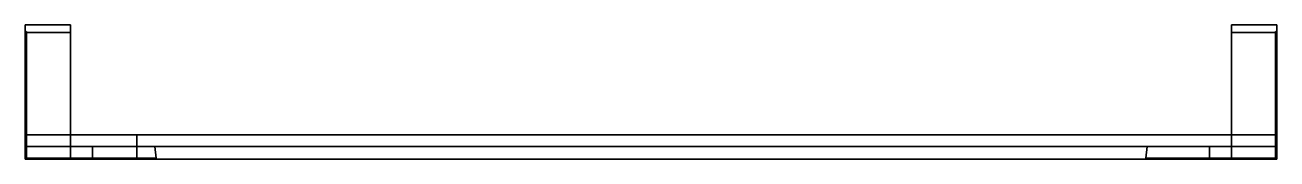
# Model space of a CAD drawing. Extents: x -116 to 117, y -25 to 0.
import ezdxf

# ---------------------------------------------------------------- set-up
doc = ezdxf.new("R2010")
doc.units = 0
doc.layers.add('COURO', color=240, linetype='CONTINUOUS')
doc.layers.add('METAL', color=136, linetype='CONTINUOUS')

msp = doc.modelspace()

# ---------------------------------------------------------------- meshes
at = {"layer": 'COURO'}
mesh = msp.add_polyface(dxfattribs=at)
corners = [(116.53, -1.24, 11.68), (116.53, -24.81, 11.68), (116.53, -24.81, 11.68), (116.53, -22.46, 11.68), (116.53, -20.33, 11.68), (116.53, -24.81, -11.95), (116.53, -24.81, -11.95), (116.53, -22.46, -11.95), (116.53, -20.33, -11.95), (116.53, -1.24, -11.95), (108.33, -1.39, 11.68), (108.33, -1.39, -11.95), (108.32, -22.61, 11.68), (108.32, -22.61, 11.68), (108.32, -20.48, 11.68), (108.32, -20.48, 11.68), (108.32, -22.61, -11.95), (108.32, -22.61, -11.95), (108.32, -20.48, -11.95), (108.32, -20.48, -11.95), (108.06, -24.81, 11.68), (108.06, -24.81, -11.95), (92.66, -22.61, 11.68), (92.66, -22.61, 11.68), (92.66, -22.61, -11.95), (92.66, -22.61, -11.95), (92.4, -24.81, 11.68), (92.4, -24.81, 11.68), (92.4, -24.81, -11.95), (92.4, -24.81, -11.95), (-91.61, -24.81, 11.68), (-91.61, -24.81, 11.68), (-91.61, -24.81, -11.95), (-91.61, -24.81, -11.95), (-91.87, -22.61, 11.68), (-91.87, -22.61, 11.68), (-91.87, -22.61, -11.95), (-91.87, -22.61, -11.95), (-107.26, -24.81, 11.68), (-107.26, -24.81, -11.95), (-107.52, -22.61, 11.68), (-107.52, -22.61, 11.68), (-107.52, -20.48, 11.68), (-107.52, -20.48, 11.68), (-107.52, -22.61, -11.95), (-107.52, -22.61, -11.95), (-107.52, -20.48, -11.95), (-107.52, -20.48, -11.95), (-107.54, -1.39, 11.68), (-107.54, -1.39, -11.95), (-115.74, -1.24, 11.68), (-115.74, -24.81, 11.68), (-115.74, -24.81, 11.68), (-115.74, -22.46, 11.68), (-115.74, -22.46, 11.68), (-115.74, -20.33, 11.68), (-115.74, -22.46, -11.95), (-115.74, -22.46, -11.95), (-115.74, -20.33, -11.95), (-115.74, -1.24, -11.95), (-115.74, -24.81, -11.95), (-115.74, -24.81, -11.95)]
mesh.append_faces([[corners[k] for k in face] for face in [(49, 48, 43, 47), (58, 56, 53, 55), (54, 57, 61, 52), (51, 60, 39, 38), (40, 44, 46, 42), (15, 10, 11, 19), (4, 3, 7, 8), (3, 1, 5, 7), (20, 21, 6, 2), (13, 14, 18, 17), (45, 41, 35, 37), (38, 39, 33, 31), (21, 20, 26, 28), (12, 16, 24, 22), (58, 55, 50, 59), (4, 8, 9, 0), (27, 23, 25, 29), (32, 36, 34, 30)]])
at = {"layer": 'METAL'}
mesh = msp.add_polyface(dxfattribs=at)
corners = [(116.79, -24.96, 13.58), (116.79, -24.96, 13.58), (116.79, -22.61, 13.58), (116.79, -20.48, 13.58), (116.79, -20.48, 13.58), (116.79, -20.48, 13.58), (116.79, -20.48, 13.58), (116.79, -1.39, 13.58), (116.79, -1.39, 13.58), (116.79, 0, 13.58), (116.79, 0, 13.58), (116.79, 0, 13.58), (116.79, -22.61, 11.68), (116.79, -22.61, 11.68), (116.79, -20.48, 11.68), (116.79, -20.48, 11.68), (116.79, -1.39, 11.68), (116.79, -1.39, 11.68), (116.79, -1.39, 11.68), (116.79, -1.39, 11.68), (116.79, 0, 11.68), (116.79, 0, 11.68), (116.79, 0, 11.68), (116.79, 0, 11.68), (116.79, -1.39, -13.85), (116.79, -1.39, -13.85), (116.79, -1.39, -13.85), (116.79, 0, -13.85), (116.79, 0, -13.85), (116.79, 0, -13.85), (116.79, -24.96, 21.83), (116.79, -24.96, 21.83), (116.79, -24.96, 21.83), (116.79, -22.61, 21.83), (116.79, -22.61, 21.83), (116.79, -20.48, 21.83), (116.79, -20.48, 21.83), (116.79, -20.48, 21.83), (116.79, -24.96, 11.68), (116.79, -24.96, 11.68), (116.79, -24.96, 11.68), (116.79, -24.96, 11.68), (116.79, -1.39, -5.91), (116.79, -1.39, -5.91), (116.79, -1.39, -5.91), (116.79, -1.39, -5.91), (116.79, 0, -5.91), (116.79, 0, -5.91), (116.79, 0, -5.91), (116.79, -24.96, -11.95), (116.79, -24.96, -11.95), (116.79, -24.96, -11.95), (116.79, -24.96, -11.95), (116.79, -22.61, -11.95), (116.79, -22.61, -11.95), (116.79, -20.48, -11.95), (116.79, -20.48, -11.95), (116.79, -20.48, -11.95), (116.79, -1.39, -11.95), (116.79, -1.39, -11.95), (116.79, -1.39, -11.95), (116.79, -1.39, -11.95), (116.79, -1.39, -11.95), (116.79, 0, -11.95), (116.79, 0, -11.95), (116.79, 0, -11.95), (116.79, 0, -11.95), (116.79, -24.96, -13.85), (116.79, -24.96, -13.85), (116.79, -22.61, -13.85), (116.79, -20.48, -13.85), (116.79, -20.48, -13.85), (116.79, -20.48, -13.85), (116.79, -20.48, -13.85), (116.79, -24.96, -22), (116.79, -24.96, -22), (116.79, -24.96, -22), (116.79, -22.61, -22), (116.79, -22.61, -22), (116.79, -20.48, -22), (116.79, -20.48, -22), (116.79, -20.48, -22), (116.53, -24.81, 11.68), (116.53, -24.81, 11.68), (116.53, -22.46, 11.68), (116.53, -20.33, 11.68), (116.53, -1.24, 11.68), (116.53, -1.24, 11.68), (116.53, -1.24, -5.91), (116.53, -1.24, -5.91), (116.53, -24.81, -11.95), (116.53, -24.81, -11.95), (116.53, -22.46, -11.95), (116.53, -20.33, -11.95), (116.53, -1.24, -11.95), (116.53, -1.24, -11.95), (108.34, 0, 13.58), (108.34, 0, 13.58), (108.34, 0, 13.58), (108.34, 0, 11.68), (108.34, 0, 11.68), (108.34, 0, -5.91), (108.34, 0, -5.91), (108.34, 0, -11.95), (108.34, 0, -11.95), (108.34, 0, -13.85), (108.34, 0, -13.85), (108.34, 0, -13.85), (108.33, -1.39, 13.58), (108.33, -1.39, 13.58), (108.33, -1.39, 13.58), (108.33, -1.39, 11.68), (108.33, -1.39, 11.68), (108.33, -1.39, -5.91), (108.33, -1.39, -11.95), (108.33, -1.39, -11.95), (108.33, -1.39, -13.85), (108.33, -1.39, -13.85), (108.33, -1.39, -13.85), (108.32, -24.96, 21.83), (108.32, -24.96, 21.83), (108.32, -24.96, 13.58), (108.32, -20.48, 13.58), (108.32, -20.48, 13.58), (108.32, -20.48, 13.58), (108.32, -24.96, 11.68), (108.32, -24.96, 11.68), (108.32, -24.96, 11.68), (108.32, -24.96, 11.68), (108.32, -24.96, 11.68), (108.32, -22.61, 11.68), (108.32, -22.61, 11.68), (108.32, -20.48, 11.68), (108.32, -20.48, 11.68), (108.32, -20.48, 11.68), (108.32, -22.61, 21.83), (108.32, -20.48, 21.83), (108.32, -20.48, 21.83), (108.32, -24.96, -11.95), (108.32, -24.96, -11.95), (108.32, -24.96, -11.95), (108.32, -24.96, -11.95), (108.32, -22.61, -11.95), (108.32, -22.61, -11.95), (108.32, -20.48, -11.95), (108.32, -20.48, -11.95), (108.32, -20.48, -11.95), (108.32, -24.96, -13.85), (108.32, -20.48, -13.85), (108.32, -20.48, -13.85), (108.32, -20.48, -13.85), (108.32, -24.96, -22), (108.32, -24.96, -22), (108.32, -22.61, -22), (108.32, -20.48, -22), (108.32, -20.48, -22), (108.06, -24.81, 11.68), (108.06, -24.81, 11.68), (108.06, -24.81, -11.95), (104.26, -24.96, 11.68), (104.26, -24.96, 11.68), (104.26, -22.61, 11.68), (104.26, -24.96, -11.95), (104.26, -24.96, -11.95), (104.26, -22.61, -11.95), (104, -24.81, 11.68), (104, -24.81, -11.95), (-95.21, -24.96, 21.83), (-95.21, -24.96, 21.83), (-95.21, -22.61, 21.83), (-95.21, -20.48, 21.83), (-95.21, -20.48, 21.83), (-95.21, -24.96, 13.58), (-95.21, -20.48, 13.58), (-95.21, -24.96, 11.68), (-95.21, -24.96, 11.68), (-95.21, -22.61, 11.68), (-95.21, -20.48, 11.68), (-95.21, -20.48, 11.68), (-103.2, -24.81, 11.68), (-103.2, -24.81, -11.95), (-103.46, -24.96, 11.68), (-103.46, -24.96, 11.68), (-103.46, -22.61, 11.68), (-103.46, -24.96, -11.95), (-103.46, -24.96, -11.95), (-103.46, -22.61, -11.95), (-107.26, -24.81, 11.68), (-107.26, -24.81, 11.68), (-107.26, -24.81, -11.95), (-107.52, -24.96, 21.83), (-107.52, -24.96, 21.83), (-107.52, -22.61, 21.83), (-107.52, -20.48, 21.83), (-107.52, -20.48, 21.83), (-107.52, -20.48, 13.58), (-107.52, -20.48, 13.58), (-107.52, -20.48, 13.58), (-107.52, -22.61, 11.68), (-107.52, -22.61, 11.68), (-107.52, -20.48, 11.68), (-107.52, -20.48, 11.68), (-107.52, -20.48, 11.68), (-107.52, -20.48, -22), (-107.52, -20.48, -22), (-107.52, -24.96, 13.58), (-107.52, -24.96, 11.68), (-107.52, -24.96, 11.68), (-107.52, -24.96, 11.68), (-107.52, -24.96, 11.68), (-107.52, -24.96, 11.68), (-107.52, -24.96, -11.95), (-107.52, -24.96, -11.95), (-107.52, -24.96, -11.95), (-107.52, -24.96, -11.95), (-107.52, -22.61, -11.95), (-107.52, -22.61, -11.95), (-107.52, -20.48, -11.95), (-107.52, -20.48, -11.95), (-107.52, -20.48, -11.95), (-107.52, -24.96, -13.85), (-107.52, -20.48, -13.85), (-107.52, -20.48, -13.85), (-107.52, -20.48, -13.85), (-107.52, -24.96, -22), (-107.52, -24.96, -22), (-107.52, -22.61, -22), (-107.54, -1.39, 13.58), (-107.54, -1.39, 13.58), (-107.54, -1.39, 13.58), (-107.54, -1.39, 11.68), (-107.54, -1.39, 11.68), (-107.54, -1.39, 11.68), (-107.54, -1.39, -5.91), (-107.54, -1.39, -11.95), (-107.54, -1.39, -11.95), (-107.54, -1.39, -11.95), (-107.54, -1.39, -13.85), (-107.54, -1.39, -13.85), (-107.54, -1.39, -13.85), (-107.54, 0, 11.68), (-107.54, 0, 11.68), (-107.54, 0, 11.68), (-107.54, 0, -5.91), (-107.54, 0, -5.91), (-107.54, 0, 13.58), (-107.54, 0, 13.58), (-107.54, 0, 13.58), (-107.54, 0, -11.95), (-107.54, 0, -11.95), (-107.54, 0, -11.95), (-107.54, 0, -13.85), (-107.54, 0, -13.85), (-107.54, 0, -13.85), (-115.74, -24.81, 11.68), (-115.74, -24.81, 11.68), (-115.74, -22.46, 11.68), (-115.74, -20.33, 11.68), (-115.74, -1.24, 11.68), (-115.74, -1.24, 11.68), (-115.74, -1.24, -5.91), (-115.74, -1.24, -5.91), (-115.74, -22.46, -11.95), (-115.74, -20.33, -11.95), (-115.74, -1.24, -11.95), (-115.74, -1.24, -11.95), (-115.74, -24.81, -11.95), (-115.74, -24.81, -11.95), (-116, -22.61, 13.58), (-116, -20.48, 13.58), (-116, -20.48, 13.58), (-116, -20.48, 13.58), (-116, -20.48, 13.58), (-116, -1.39, 13.58), (-116, -1.39, 13.58), (-116, -1.39, 13.58), (-116, 0, 13.58), (-116, 0, 13.58), (-116, 0, 13.58), (-116, -1.39, 11.68), (-116, -1.39, 11.68), (-116, -1.39, 11.68), (-116, -1.39, 11.68), (-116, 0, 11.68), (-116, 0, 11.68), (-116, -1.39, -5.91), (-116, -1.39, -5.91), (-116, -1.39, -5.91), (-116, 0, -5.91), (-116, 0, -5.91), (-116, -1.39, -13.85), (-116, -1.39, -13.85), (-116, -1.39, -13.85), (-116, 0, -13.85), (-116, 0, -13.85), (-116, 0, -13.85), (-116, -24.96, 21.83), (-116, -24.96, 21.83), (-116, -24.96, 21.83), (-116, -22.61, 21.83), (-116, -22.61, 21.83), (-116, -20.48, 21.83), (-116, -20.48, 21.83), (-116, -20.48, 21.83), (-116, -24.96, 13.58), (-116, -24.96, 13.58), (-116, -24.96, 11.68), (-116, -24.96, 11.68), (-116, -24.96, 11.68), (-116, -24.96, 11.68), (-116, -22.61, 11.68), (-116, -22.61, 11.68), (-116, -20.48, 11.68), (-116, -20.48, 11.68), (-116, -24.96, -11.95), (-116, -24.96, -11.95), (-116, -24.96, -11.95), (-116, -24.96, -11.95), (-116, -22.61, -11.95), (-116, -22.61, -11.95), (-116, -20.48, -11.95), (-116, -20.48, -11.95), (-116, -1.39, -11.95), (-116, -1.39, -11.95), (-116, -1.39, -11.95), (-116, -1.39, -11.95), (-116, 0, -11.95), (-116, 0, -11.95), (-116, 0, -11.95), (-116, -24.96, -13.85), (-116, -24.96, -13.85), (-116, -22.61, -13.85), (-116, -20.48, -13.85), (-116, -20.48, -13.85), (-116, -20.48, -13.85), (-116, -24.96, -22), (-116, -24.96, -22), (-116, -24.96, -22), (-116, -22.61, -22), (-116, -22.61, -22), (-116, -20.48, -22), (-116, -20.48, -22), (-116, -20.48, -22)]
mesh.append_faces([[corners[k] for k in face] for face in [(334, 331, 319, 321), (342, 339, 331, 334), (293, 326, 250, 252), (336, 338, 226, 225), (329, 335, 224, 220), (340, 332, 222, 203), (316, 329, 220, 213), (321, 324, 291, 334), (221, 237, 235, 217), (333, 290, 239, 223), (330, 317, 319, 331), (337, 330, 331, 339), (341, 204, 226, 338), (326, 288, 244, 250), (324, 287, 289, 327), (272, 313, 311, 268), (303, 272, 268, 300), (277, 247, 242, 283), (296, 190, 192, 299), (304, 205, 191, 297), (302, 194, 197, 270), (306, 207, 205, 304), (274, 281, 313, 271), (231, 228, 195, 200), (229, 273, 269, 196), (305, 268, 311, 309), (298, 300, 268, 305), (301, 299, 192, 193), (283, 242, 244, 288), (289, 287, 282, 284), (222, 219, 145, 148), (226, 204, 155, 153), (220, 224, 151, 147), (215, 212, 139, 142), (213, 220, 147, 140), (225, 226, 153, 152), (218, 215, 142, 144), (201, 197, 173, 177), (193, 192, 169, 170), (191, 205, 172, 168), (209, 199, 176, 175), (197, 194, 171, 173), (205, 207, 174, 172), (192, 190, 167, 169), (199, 202, 178, 176), (71, 56, 53, 69), (79, 71, 69, 77), (28, 105, 103, 65), (76, 152, 153, 78), (68, 147, 151, 75), (80, 154, 148, 72), (52, 140, 147, 68), (25, 59, 55, 70), (114, 117, 150, 146), (116, 26, 73, 149), (67, 69, 53, 49), (74, 77, 69, 67), (81, 78, 153, 155), (66, 103, 101, 48), (46, 42, 60, 64), (3, 2, 12, 14), (35, 33, 2, 3), (11, 23, 99, 97), (31, 34, 135, 119), (1, 32, 120, 121), (37, 6, 123, 137), (39, 1, 121, 126), (14, 16, 7, 4), (124, 109, 111, 134), (5, 8, 108, 122), (0, 38, 12, 2), (30, 0, 2, 33), (36, 136, 135, 34), (22, 48, 101, 99), (17, 43, 47, 21), (203, 222, 148, 154), (132, 177, 173, 123), (136, 170, 169, 135), (120, 168, 172, 121), (128, 175, 176, 131), (123, 173, 171, 137), (121, 172, 174, 126), (135, 169, 167, 119), (131, 176, 178, 133), (214, 216, 186, 185), (198, 206, 181, 183), (125, 130, 161, 159), (143, 141, 163, 164), (328, 295, 292, 325), (251, 249, 236, 238), (294, 253, 239, 290), (248, 243, 233, 234), (278, 284, 282, 275), (240, 245, 227, 230), (246, 276, 273, 229), (243, 241, 232, 233), (27, 63, 58, 24), (104, 107, 118, 115), (106, 29, 26, 116), (102, 104, 115, 113), (20, 9, 7, 16), (98, 100, 112, 110), (10, 96, 108, 8), (100, 102, 113, 112), (318, 315, 267, 262), (314, 211, 189, 266), (212, 184, 180, 189), (182, 210, 188, 179), (208, 307, 254, 187), (308, 310, 256, 255), (310, 312, 257, 256), (312, 280, 259, 257), (279, 285, 260, 258), (286, 322, 264, 261), (323, 320, 263, 265), (320, 318, 262, 263), (54, 57, 93, 92), (57, 61, 94, 93), (62, 45, 89, 95), (44, 19, 87, 88), (18, 15, 85, 86), (15, 13, 84, 85), (13, 41, 83, 84), (40, 127, 156, 82), (129, 160, 165, 157), (162, 139, 158, 166), (138, 50, 90, 158), (51, 54, 92, 91)]])

doc.saveas('drawing.dxf')
